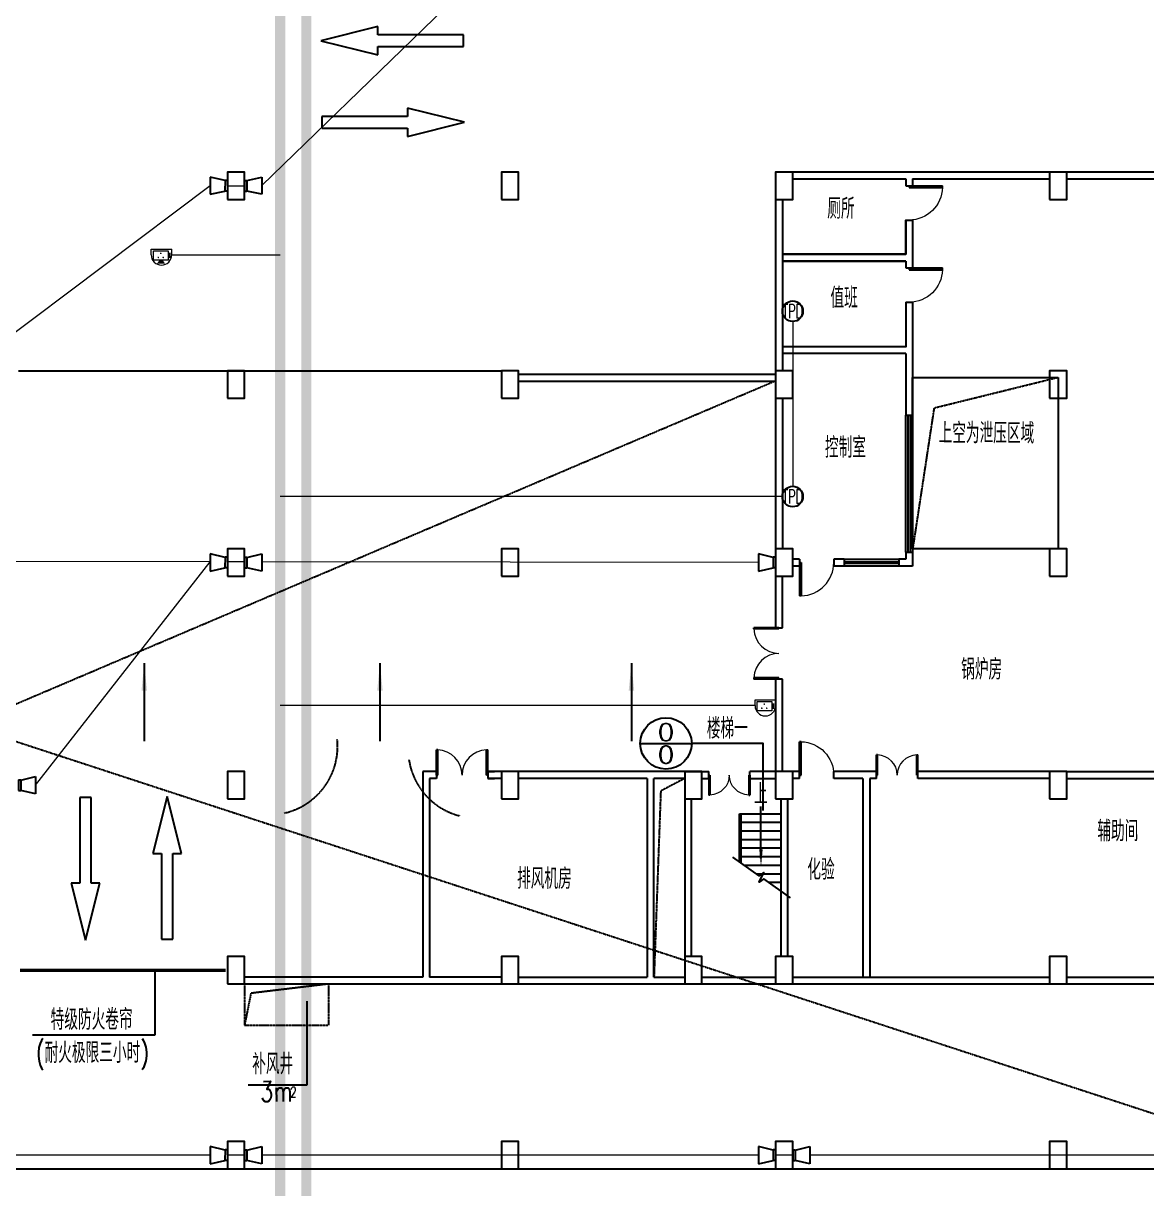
# Model space of a CAD drawing. Extents: x -781653 to 929899, y -295171 to 30012.
# Drawn here: x 216746 to 249536, y -207980 to -173964 of the extents above; entities that cross this region are included whole.
import ezdxf
from ezdxf.enums import TextEntityAlignment as Align

# ---------------------------------------------------------------- set-up
doc = ezdxf.new("R2010")
doc.units = 0
doc.header["$LTSCALE"] = 10
doc.header["$MEASUREMENT"] = 0
doc.linetypes.add('DASH', pattern=[0.35, 0.25, -0.1])
doc.linetypes.add('DASHED', pattern=[0.75, 0.5, -0.25])
doc.layers.get('0').update_dxf_attribs({"linetype": 'CONTINUOUS'})
for name, color, linetype in [('A-STAIRS', 9, 'CONTINUOUS'), ('COLUMN', 1, 'CONTINUOUS'), ('DIM_ELEV', 3, 'CONTINUOUS'), ('DIM_SYMB', 3, 'CONTINUOUS'), ('HT-TEXT', 7, 'CONTINUOUS'), ('RD-equip', 3, 'CONTINUOUS'), ('RD-text', 4, 'CONTINUOUS'), ('STAIR', 9, 'CONTINUOUS'), ('TEXT', 7, 'CONTINUOUS'), ('wall', 8, 'CONTINUOUS'), ('WINDOW', 4, 'CONTINUOUS'), ('索引', 24, 'CONTINUOUS'), ('结构墙', 1, 'CONTINUOUS'), ('行车方向', 4, 'CONTINUOUS'), ('行车线', 207, 'CONTINUOUS'), ('铺地', 30, 'CONTINUOUS')]:
    doc.layers.add(name, color=color, linetype=linetype)
doc.layers.add('RD-line', color=2, linetype='CONTINUOUS', lineweight=0)
doc.styles.add('_TEL_DIM', font='SIMPLEX', dxfattribs={"width": 0.8, "height": 3.5, "bigfont": 'HZTXT'})
doc.styles.add('COMP', font='complex', dxfattribs={"bigfont": 'hztxt'})
doc.styles.add('FS', font='tjromans.shx', dxfattribs={"width": 0.7, "bigfont": 'tjhztxt.shx'})
doc.styles.add('FS1', font='txt4', dxfattribs={"width": 0.8, "bigfont": 'fstxt'})
doc.styles.add('FS2', font='tjromans.shx', dxfattribs={"width": 0.8, "bigfont": 'tjhztxt.shx'})
doc.linetypes.add('BRA', pattern='A,2.8,-0.1,["B",_TEL_DIM,S=0.07,R=0,X=0,Y=-0.12],-0.25', length=3.15)
doc.linetypes.add('CCTV', pattern='A,2.8,-0.1,["V",_TEL_DIM,S=0.07,R=0,X=0,Y=-0.12],-0.25', length=3.15)
doc.linetypes.add('TD', pattern='A,2.8,-0.1,["C",_TEL_DIM,S=0.07,R=0,X=0,Y=-0.12],-0.25', length=3.15)

# ---------------------------------------------------------------- blocks, each defined once
blk = doc.blocks.new('$DorLib2D$00000002')
for p, q in [((-0.5, 0), (-0.5, 0.4875)), ((-0.475, 0.4875), (-0.5, 0.4875)), ((-0.475, 0), (-0.475, 0.4875)), ((0.475, 0), (0.475, 0.4875)), ((0.475, 0.4875), (0.5, 0.4875)), ((0.5, 0), (0.5, 0.4875)), ((-0.5, 0), (-0.475, 0)), ((0.5, 0), (0.475, 0))]:
    blk.add_line(p, q)
at = {"lineweight": 13}
for centre, start, end in [((-0.4875, 0), 0, 88.53072), ((0.4875, 0), 91.46928, 180)]:
    blk.add_arc(centre, 0.4875, start, end, dxfattribs=at)
blk = doc.blocks.new('A$C24C54C7C')
at = {"layer": 'DIM_SYMB', "linetype": 'ByBlock'}
blk.add_lwpolyline([(1681, 0), (903, 550), (766, 454), (902, 743), (765, 647), (0, 1188)], dxfattribs=at)
at = {"layer": 'STAIR', "linetype": 'ByBlock'}
for p, q in [((196, 2455), (1396, 2455)), ((196, 1049), (196, 2455)), ((246, 1014), (246, 2455)), ((196, 2205), (1396, 2205)), ((196, 1955), (1396, 1955)), ((196, 1705), (1396, 1705)), ((196, 1455), (1396, 1455)), ((196, 1205), (1396, 1205)), ((330, 955), (1396, 955)), ((683, 705), (1396, 705)), ((1037, 455), (1396, 455))]:
    blk.add_line(p, q, dxfattribs=at)
blk.add_lwpolyline([(821, 1155), (821, 2665)], dxfattribs=at)
blk.add_lwpolyline([(821, 895, 0, 100, 0), (821, 1415, 200, 200, 0)], format="xyseb", dxfattribs=at)
blk = doc.blocks.new('_ARROW')
blk.add_solid([(0, 0), (-1, 0.1), (-1, -0.1)])
blk = doc.blocks.new('A$C1C157CE4')
at = {"layer": '行车线', "linetype": 'DASH', "ltscale": 3000}
for points in [[(4167, 2967), (1667, 2967), (1667, 3217), (0, 2800), (1667, 2383), (1667, 2633), (4167, 2633)], [(2531, 833), (2531, 583), (31, 583), (31, 250), (2531, 250), (2531, 0), (4198, 417)]]:
    blk.add_lwpolyline(points, close=True, dxfattribs=at)
blk = doc.blocks.new('A$C0FE76EBE')
at = {"layer": 'COLUMN'}
for points in [[(-204487, 7047), (-203987, 7047), (-203987, 7847), (-204487, 7847)], [(-196487, 7047), (-195987, 7047), (-195987, 7847), (-196487, 7847)], [(-188487, 7047), (-187987, 7047), (-187987, 7847), (-188487, 7847)], [(-180487, 7047), (-179987, 7047), (-179987, 7847), (-180487, 7847)], [(-204487, 1247), (-203987, 1247), (-203987, 2047), (-204487, 2047)], [(-196487, 1247), (-195987, 1247), (-195987, 2047), (-196487, 2047)], [(-188487, 1247), (-187987, 1247), (-187987, 2047), (-188487, 2047)], [(-180487, 1247), (-179987, 1247), (-179987, 2047), (-180487, 2047)], [(-204487, -3953), (-203987, -3953), (-203987, -3153), (-204487, -3153)], [(-196487, -3953), (-195987, -3953), (-195987, -3153), (-196487, -3153)], [(-188487, -3953), (-187987, -3953), (-187987, -3153), (-188487, -3153)], [(-180487, -3953), (-179987, -3953), (-179987, -3153), (-180487, -3153)], [(-204487, -10453), (-203987, -10453), (-203987, -9653), (-204487, -9653)], [(-196487, -10453), (-195987, -10453), (-195987, -9653), (-196487, -9653)], [(-191137, -10453), (-190637, -10453), (-190637, -9653), (-191137, -9653)], [(-188487, -10453), (-187987, -10453), (-187987, -9653), (-188487, -9653)], [(-180487, -10453), (-179987, -10453), (-179987, -9653), (-180487, -9653)], [(-204487, -15853), (-203987, -15853), (-203987, -15053), (-204487, -15053)], [(-196487, -15853), (-195987, -15853), (-195987, -15053), (-196487, -15053)], [(-191137, -15853), (-190637, -15853), (-190637, -15053), (-191137, -15053)], [(-188487, -15853), (-187987, -15853), (-187987, -15053), (-188487, -15053)], [(-180487, -15853), (-179987, -15853), (-179987, -15053), (-180487, -15053)], [(-204487, -21253), (-203987, -21253), (-203987, -20453), (-204487, -20453)], [(-196487, -21253), (-195987, -21253), (-195987, -20453), (-196487, -20453)], [(-188487, -21253), (-187987, -21253), (-187987, -20453), (-188487, -20453)], [(-180487, -21253), (-179987, -21253), (-179987, -20453), (-180487, -20453)]]:
    blk.add_lwpolyline(points, close=True, dxfattribs=at)
blk = doc.blocks.new('_index')
blk.add_line((-0.5, 0), (0.5, 0))
blk.add_circle((0, 0), 0.5)
at = {"style": 'COMP'}
for tag, width, p, p2 in [('1', 2.333333, (-0.17, 0.05), (0.17, 0.05)), ('-', 1.166667, (-0.17, -0.39), (0.17, -0.39))]:
    blk.add_attdef(tag, text='', height=0.34, dxfattribs=dict(at, width=width)).set_placement(p, p2, align=Align.FIT)
blk = doc.blocks.new('$DorLib2D$00000001')
for p, q in [((0.45, 0.975), (0.5, 0.975)), ((0.45, 0), (0.45, 0.975)), ((0.5, 0), (0.5, 0.975)), ((0.5, 0), (0.45, 0))]:
    blk.add_line(p, q)
at = {"lineweight": 13}
blk.add_arc((0.475, 0), 0.975, 91.4693, 180, dxfattribs=at)
blk = doc.blocks.new('A$C39E649AF')
at = {"layer": 'TEXT', "style": 'FS2', "width": 0.7}
for s, height, p in [('m', 600, (179, 0)), ('2', 300, (481, 220))]:
    blk.add_text(s, height=height, rotation=0.1611, dxfattribs=at).set_placement(p, align=Align.BOTTOM_CENTER)
blk = doc.blocks.new('PCY07')
at = {"color": 0, "lineweight": -2}
for p, q in [((-321, 0), (-321, 182)), ((-321, 182), (321, 182)), ((-249, -161), (-249, 129)), ((-249, 129), (205, 129)), ((205, 129), (205, -161)), ((321, 0), (321, 182)), ((205, -161), (-249, -161))]:
    blk.add_line(p, q, dxfattribs=at)
at = {"color": 0, "lineweight": -2, "const_width": 25}
for points in [[(-34, 48, 1), (-9, 48, 1)], [(-111, -81, 1), (-86, -81, 1)], [(67, -81, -1), (42, -81, -1)]]:
    blk.add_lwpolyline(points, format="xyb", close=True, dxfattribs=at)
at = {"color": 0, "lineweight": -2, "const_width": 80}
blk.add_lwpolyline([(245, 69), (245, -100)], dxfattribs=at)
at = {"color": 0, "lineweight": -2}
blk.add_lwpolyline([(-12, -162, 100, 250, 0), (-12, -272, 250, 250, 0)], format="xyseb", dxfattribs=at)
blk.add_arc((0, 0), 321, 180, 0, dxfattribs=at)
blk = doc.blocks.new('adasdasdasd')
at = {"layer": 'RD-equip'}
for p, q in [((-151, 430), (-251, 0)), ((-154, 500), (-154, 430)), ((-154, 500), (159, 500)), ((-154, 430), (159, 430)), ((251, 0), (158, 430)), ((159, 500), (159, 430)), ((-251, 0), (251, 0))]:
    blk.add_line(p, q, dxfattribs=at)
blk = doc.blocks.new('PCY06')
at = {"color": 0, "lineweight": -2}
for p, q in [((-321, 0), (-321, 182)), ((-321, 182), (321, 182)), ((-249, -161), (-249, 129)), ((-249, 129), (205, 129)), ((205, 129), (205, -161)), ((321, 0), (321, 182)), ((205, -161), (-249, -161))]:
    blk.add_line(p, q, dxfattribs=at)
at = {"color": 0, "lineweight": -2, "const_width": 25}
for points in [[(-44, 48, 1), (-19, 48, 1)], [(-121, -81, 1), (-96, -81, 1)], [(57, -81, -1), (32, -81, -1)]]:
    blk.add_lwpolyline(points, format="xyb", close=True, dxfattribs=at)
at = {"color": 0, "lineweight": -2, "const_width": 80}
blk.add_lwpolyline([(245, 69), (245, -100)], dxfattribs=at)
at = {"color": 0, "lineweight": -2}
blk.add_arc((0, 0), 321, 180, 0, dxfattribs=at)
blk = doc.blocks.new('TPD')
at = {"layer": 'RD-equip'}
blk.add_circle((0, 0), 200, dxfattribs=at)
at = {"layer": 'RD-text', "style": 'FS1', "width": 0.8}
blk.add_attdef('CP', text='', height=350, dxfattribs=at).set_placement((0, 0), align=Align.MIDDLE)

msp = doc.modelspace()

# ---------------------------------------------------------------- linework, layer by layer
at = {"layer": 'A-STAIRS', "linetype": 'DASH', "ltscale": 5}
for p, q in [((238703.8, -184405.1), (184653.8, -207405.1)), ((254653.8, -207405.1), (184653.8, -184506.4))]:
    msp.add_line(p, q, dxfattribs=at)
at = {"layer": 'A-STAIRS', "linetype": 'DASH'}
for p, q in [((223203.8, -202005.1), (223203.8, -203205.1)), ((225653.8, -202005.1), (225653.8, -203205.1)), ((223203.8, -203205.1), (225653.8, -203205.1))]:
    msp.add_line(p, q, dxfattribs=at)
at = {"layer": 'A-STAIRS', "linetype": 'DASH', "ltscale": 5}
msp.add_lwpolyline([(242703.8, -184305.1), (246953.8, -184305.1), (246953.8, -189305.1), (242703.8, -189305.1)], close=True, dxfattribs=at)
msp.add_lwpolyline([(246953.8, -184305.1), (243328.3, -185200.7), (242703.8, -189305.1)], dxfattribs=at)
at = {"layer": 'A-STAIRS', "linetype": 'DASH'}
msp.add_lwpolyline([(225653.8, -202005.1), (223389.4, -202277), (223203.8, -203205.1)], dxfattribs=at)
at = {"layer": 'DIM_ELEV', "linetype": 'ByBlock'}
for points in [[(220275.9, -192642), (220275.9, -194921.6)], [(227156.2, -192642), (227156.2, -194921.6)], [(234497.1, -192642), (234497.1, -194921.6)]]:
    msp.add_lwpolyline(points, dxfattribs=at)
at = {"layer": 'HT-TEXT'}
for p, q in [((220599.4, -203493.9, 0), (220599.4, -201605.1, 0)), ((217014.8, -203493.9, 0), (220599.4, -203493.9, 0))]:
    msp.add_line(p, q, dxfattribs=at)
at = {"layer": 'RD-line', "linetype": 'BRA', "ltscale": 0.8}
for p, q in [((223704, -178702), (230203.5, -172402)), ((207818.9, -189501.2), (222203.5, -178702)), ((222203.5, -189679.7), (209103.9, -189661.5)), ((217104, -196202), (222203.5, -189679.7)), ((223203.7, -189681.1), (222703.8, -189680.4)), ((238203.5, -189702), (223704, -189681.8)), ((222203.5, -207005.1), (209104, -207005.1)), ((223203.8, -207005.1), (222703.8, -207005.1)), ((238203.5, -207005.1), (223704, -207005.1)), ((239203.8, -207005.1), (238703.8, -207005.1)), ((254203.5, -207005.1), (239704, -207005.1))]:
    msp.add_line(p, q, dxfattribs=at)
at = {"layer": 'RD-line'}
msp.add_line((222703.8, -178705.1), (223203.8, -178704.5), dxfattribs=at)
at = {"layer": 'RD-line', "linetype": 'CCTV', "ltscale": 0.8}
for p, q in [((221078.5, -180722.4), (224246.3, -180722.4)), ((238103.9, -193880), (224246.3, -193880))]:
    msp.add_line(p, q, dxfattribs=at)
at = {"layer": 'RD-line', "linetype": 'TD', "ltscale": 0.8}
for p, q in [((239203.8, -182667), (239203.8, -187477.6)), ((238903.8, -187777.6), (224246.3, -187777.6))]:
    msp.add_line(p, q, dxfattribs=at)
at = {"layer": 'RD-line', "linetype": 'DASHED', "const_width": 300}
msp.add_lwpolyline([(225007.6, -210176.1), (225007.6, -138821.7)], dxfattribs=at)
at = {"layer": 'RD-line', "const_width": 300}
msp.add_lwpolyline([(224246.3, -210757.7), (224246.3, -139403.3)], dxfattribs=at)
at = {"layer": 'STAIR'}
for p, q in [((216603.8, -184105.1), (230703.8, -184105.1)), ((184653.8, -207405.1), (255853.8, -207405.1))]:
    msp.add_line(p, q, dxfattribs=at)
at = {"layer": 'STAIR', "linetype": 'DASH'}
msp.add_lwpolyline([(236053.8, -196005.1), (235351.7, -196372), (235153.8, -201805.1)], dxfattribs=at)
at = {"layer": 'TEXT'}
for p, q in [((225031.2, -204949.1), (225031.2, -202506.2)), ((223312.7, -204949.1), (225031.2, -204949.1))]:
    msp.add_line(p, q, dxfattribs=at)
at = {"layer": 'wall', "linetype": 'ByBlock'}
for p, q in [((252953.8, -178305.1), (239203.8, -178305.1)), ((239203.8, -178505.1), (242503.8, -178505.1)), ((242703.8, -178505.1), (246703.8, -178505.1)), ((247203.8, -178505.1), (252953.8, -178505.1)), ((238703.8, -179105.1), (238703.8, -184105.1)), ((238903.8, -179105.1), (238903.8, -184105.1)), ((238703.8, -184905.1), (238703.8, -191605.4)), ((238903.8, -184905.1), (238903.8, -189305.1)), ((238903.8, -191605.4), (238903.8, -190105.1)), ((238703.8, -191605.4), (238903.8, -191605.4)), ((238903.8, -193105.4), (238703.8, -193105.4)), ((238703.8, -193105.4), (238703.8, -195805.1)), ((238903.8, -195805.1), (238903.8, -193105.4)), ((228803.8, -195805.1), (228803.8, -196005.1)), ((230303.8, -195805.1), (230303.8, -196005.1)), ((230303.8, -195805.1), (230503.8, -195805.1)), ((236053.8, -195805.1), (236753.8, -195805.1)), ((236753.8, -196005.1), (236753.8, -195805.1)), ((237953.8, -196005.1), (237953.8, -195805.1)), ((238703.8, -195805.1), (237953.8, -195805.1)), ((241653.8, -196005.1), (241653.8, -195805.1)), ((242853.8, -196005.1), (242853.8, -195805.1)), ((230303.8, -196005.1), (230503.8, -196005.1)), ((234953.8, -196005.1), (234953.8, -201805.1)), ((235153.8, -201805.1), (235153.8, -196005.1)), ((236053.8, -196005.1), (236053.8, -201805.1)), ((236553.8, -196005.1), (236753.8, -196005.1)), ((237953.8, -196005.1), (238703.8, -196005.1)), ((241253.8, -196005.1), (241253.8, -201805.1)), ((241453.8, -196005.1), (241453.8, -201805.1)), ((236253.8, -201205.1), (236253.8, -196605.1)), ((238853.8, -196605.1), (238853.8, -201205.1)), ((239053.8, -196605.1), (239053.8, -201205.1)), ((228403.8, -201805.1), (223203.8, -201805.1)), ((223203.8, -202005.1), (254653.8, -202005.1)), ((230703.8, -201805.1), (228603.8, -201805.1)), ((231203.8, -201805.1), (234953.8, -201805.1)), ((235153.8, -201805.1), (236053.8, -201805.1)), ((236553.8, -201805.1), (238703.8, -201805.1)), ((239203.8, -201805.1), (246703.8, -201805.1)), ((247203.8, -201805.1), (254653.8, -201805.1))]:
    msp.add_line(p, q, dxfattribs=at)
at = {"layer": 'wall'}
for p, q in [((242503.8, -178505.1), (242503.8, -178705.1)), ((242703.8, -178505.1), (242703.8, -178705.1)), ((242503.8, -178705.1), (242703.8, -178705.1)), ((242503.8, -179705.1), (242703.8, -179705.1)), ((242703.8, -179705.1), (242703.8, -181105.1)), ((242503.8, -181105.1), (242703.8, -181105.1)), ((242503.8, -182105.1), (242703.8, -182105.1)), ((242703.8, -182105.1), (242703.8, -185405.1)), ((242503.8, -183605.1), (238903.8, -183605.1)), ((242503.8, -183605.1), (242503.8, -185405.1)), ((231203.8, -184205.1), (238703.8, -184205.1)), ((231203.8, -184405.1), (238703.8, -184405.1)), ((242503.8, -185405.1), (242703.8, -185405.1)), ((242503.8, -189405.1), (242703.8, -189405.1)), ((242503.8, -189405.1), (242503.8, -189605.1)), ((242703.8, -189405.1), (242703.8, -189805.1)), ((239403.8, -189605.1), (239203.8, -189605.1)), ((239403.8, -189805.1), (239203.8, -189805.1)), ((239403.8, -189605.1), (239403.8, -189805.1)), ((240403.8, -189605.1), (240403.8, -189805.1)), ((240703.8, -189605.1), (240403.8, -189605.1)), ((240703.8, -189805.1), (240403.8, -189805.1)), ((240703.8, -189605.1), (240703.8, -189805.1)), ((242303.8, -189605.1), (242303.8, -189805.1)), ((242503.8, -189605.1), (242303.8, -189605.1)), ((242703.8, -189805.1), (242303.8, -189805.1)), ((228403.8, -195805.1), (228403.8, -201805.1)), ((228803.8, -195805.1), (228403.8, -195805.1)), ((236053.8, -195805.1), (230303.8, -195805.1)), ((239403.8, -195805.1), (239203.8, -195805.1)), ((239403.8, -196005.1), (239403.8, -195805.1)), ((241653.8, -195805.1), (240403.8, -195805.1)), ((240403.8, -196005.1), (240403.8, -195805.1)), ((246703.8, -195805.1), (242853.8, -195805.1)), ((247203.8, -195805.1), (253253.8, -195805.1)), ((228603.8, -196005.1), (228603.8, -201805.1)), ((228803.8, -196005.1), (228603.8, -196005.1)), ((230703.8, -196005.1), (230303.8, -196005.1)), ((234953.8, -196005.1), (231203.8, -196005.1)), ((236053.8, -196005.1), (235153.8, -196005.1)), ((239403.8, -196005.1), (239203.8, -196005.1)), ((241253.8, -196005.1), (240403.8, -196005.1)), ((241653.8, -196005.1), (241453.8, -196005.1)), ((246703.8, -196005.1), (242853.8, -196005.1)), ((247203.8, -196005.1), (253253.8, -196005.1))]:
    msp.add_line(p, q, dxfattribs=at)
for points in [[(242503.8, -180705.1), (238903.8, -180705.1), (238903.8, -180705.1), (242503.8, -180705.1), (242503.8, -179705.1)], [(242503.8, -180905.1), (238903.8, -180905.1), (238903.8, -180905.1), (242503.8, -180905.1)]]:
    msp.add_lwpolyline(points, close=True, dxfattribs=at)
for points in [[(242503.8, -180905.1), (242503.8, -181105.1)], [(242503.8, -182105.1), (242503.8, -183405.1), (238903.8, -183405.1)]]:
    msp.add_lwpolyline(points, dxfattribs=at)
at = {"layer": 'WINDOW', "linetype": 'ByBlock'}
for p, q in [((242503.8, -189405.1), (242503.8, -185405.1)), ((242578.8, -189405.1), (242578.8, -185405.1)), ((242628.8, -185405.1), (242628.8, -189405.1)), ((242703.8, -185405.1), (242703.8, -189405.1)), ((240703.8, -189605.1), (242303.8, -189605.1)), ((240703.8, -189680.1), (242303.8, -189680.1)), ((242303.8, -189730.1), (240703.8, -189730.1)), ((242303.8, -189805.1), (240703.8, -189805.1))]:
    msp.add_line(p, q, dxfattribs=at)
at = {"layer": 'WINDOW', "linetype": 'DASH', "ltscale": 2, "const_width": 100}
msp.add_lwpolyline([(216653.8, -201605.1), (222653.8, -201605.1)], dxfattribs=at)
at = {"layer": '索引'}
msp.add_lwpolyline([(238345.7, -196941.3), (238345.7, -194982.9), (236255.1, -194982.9), (236255.1, -194982.9)], dxfattribs=at)
at = {"layer": '铺地', "linetype": 'DASH', "ltscale": 10}
for centre, major_axis, start_param, end_param in [((223921.1, -195065.9), (-1414.2, 1414.2), 2.5814267, 4.0272479), ((229979.2, -195159), (1414.2, 1414.2), 2.5088932, 3.6710325)]:
    msp.add_ellipse(centre, major_axis=major_axis, ratio=1, start_param=start_param, end_param=end_param, dxfattribs=at)

# ---------------------------------------------------------------- block references
at = {"layer": 'A-STAIRS', "linetype": 'ByBlock'}
msp.add_blockref('A$C24C54C7C', (237457.3, -199490.3), dxfattribs=at)
at = {"layer": 'DIM_ELEV', "linetype": 'ByBlock', "xscale": -800, "yscale": 799.9999999998568, "zscale": 799.9999999999998, "rotation": 270.0000001267329}
for p in [(220275.9, -192642), (227156.2, -192642), (234497.1, -192642)]:
    msp.add_blockref('_ARROW', p, dxfattribs=at)
at = {"layer": 'RD-equip', "rotation": 269.9204302749589}
for p in [(222203.5, -178702), (222203.5, -189702), (238203.5, -189702), (222203.5, -207002), (238203.5, -207002)]:
    msp.add_blockref('adasdasdasd', p, dxfattribs=at)
at = {"layer": 'RD-equip', "xscale": -1, "rotation": 90.0795697250411}
for p in [(223704, -178702), (223704, -189702), (217104, -196202), (223704, -207002), (239704, -207002)]:
    msp.add_blockref('adasdasdasd', p, dxfattribs=at)
at = {"layer": 'RD-equip', "color": 3, "lineweight": 0}
for name, p, xscale, yscale, zscale in [('PCY07', (220778.8, -180722.4), 0.9345000046305358, 0.934500004601432, 0.9345000046725), ('PCY06', (238403.9, -193880), 0.935550004709512, 0.9355500046804082, 0.9355500046777502)]:
    msp.add_blockref(name, p, dxfattribs=dict(at, xscale=xscale, yscale=yscale, zscale=zscale))
at = {"layer": 'RD-equip'}
ref = msp.add_blockref('TPD', (239203.8, -182367), dxfattribs=dict(at, xscale=1.5, yscale=1.5, zscale=1.5))
ref.add_attrib('CP', 'TPD', dxfattribs={"layer": 'RD-text', "height": 405, "style": 'FS1', "width": 0.6}).set_placement((239203.8, -182367), align=Align.MIDDLE)
ref = msp.add_blockref('TPD', (239203.8, -187777.6), dxfattribs=dict(at, xscale=1.5, yscale=1.5, zscale=1.5))
ref.add_attrib('CP', 'TPD', dxfattribs={"layer": 'RD-text', "height": 405, "style": 'FS1', "width": 0.6}).set_placement((239203.8, -187777.6), align=Align.MIDDLE)
at = {"layer": 'TEXT'}
msp.add_blockref('A$C39E649AF', (224151.4, -205619), dxfattribs=at)
at = {"layer": 'WINDOW', "linetype": 'ByBlock'}
for name, p, xscale, yscale, zscale, rotation in [('$DorLib2D$00000001', (242600.3, -179205.1), -1000, 1000, -1000, 269.9999999999817), ('$DorLib2D$00000001', (242600.3, -181605.1), -1000, 1000, -1000, 269.9999999999817), ('$DorLib2D$00000001', (239903.8, -189701.7), 1000, 1000, -1000, 180.0000000000155), ('$DorLib2D$00000002', (238803.8, -192355.4), 1500, 1500, 1500, 89.9999999999972), ('$DorLib2D$00000001', (239903.8, -195908.6), -1000, 1000, -1000, 359.9999999999901), ('$DorLib2D$00000002', (242253.8, -195905.1), 1200, 1200, 1200, 1.598721155460225e-12), ('$DorLib2D$00000002', (237353.8, -195905.1), -1200, 1200, 1200, 179.9999999999984)]:
    msp.add_blockref(name, p, dxfattribs=dict(at, xscale=xscale, yscale=yscale, zscale=zscale, rotation=rotation))
at = {"layer": 'WINDOW', "linetype": 'ByBlock', "xscale": 1500, "yscale": 1500, "zscale": 1500}
msp.add_blockref('$DorLib2D$00000002', (229553.8, -195905.1), dxfattribs=at)
at = {"layer": '索引', "ltscale": 2}
ref = msp.add_blockref('_index', (235505.1, -194982.9), dxfattribs=dict(at, xscale=1500, yscale=1500, zscale=1500, rotation=2.368081988083661e-11))
ref.add_attrib('1', '0', dxfattribs={"layer": '0', "height": 510, "style": 'COMP', "width": 1.5}).set_placement((235250.1, -194907.9), (235760.1, -194907.9), align=Align.FIT)
ref.add_attrib('-', '0', dxfattribs={"layer": '0', "height": 510, "style": 'COMP', "width": 1.5}).set_placement((235250.1, -195567.9), (235760.1, -195567.9), align=Align.FIT)
at = {"layer": '结构墙'}
msp.add_blockref('A$C0FE76EBE', (427190.6, -186151.8), dxfattribs=at)
at = {"layer": '行车方向'}
for p, rotation in [((229627.7, -174053.8), 180), ((221360.4, -200727.9, 0), 90)]:
    msp.add_blockref('A$C1C157CE4', p, dxfattribs=dict(at, rotation=rotation))

# ---------------------------------------------------------------- texts
at = {"layer": 'TEXT', "style": 'FS2', "width": 0.7}
for s, p in [('厕所', (240613.1, -179851.1)), ('值班', (240705.3, -182457.2)), ('控制室', (240744.8, -186825.7)), ('辅助间', (248695.7, -198020.6)), ('化验', (240031.5, -199144.4)), ('补风井', (224028.3, -204819.9)), ('3', (223853.5, -205626.6))]:
    msp.add_text(s, height=600, rotation=0.16112, dxfattribs=at).set_placement(p, align=Align.BOTTOM_CENTER)
for s, rotation, p in [('上空为泄压区域', 359.83888, (243460.5, -186223.9)), ('锅炉房', 359.83888, (244120.6, -193118.1)), ('上', 0.16112, (238074.3, -196760.6)), ('排风机房', 359.83888, (231158.1, -199226.8)), ('(耐火极限三小时)', 0.16112, (217115.3, -204315.3))]:
    msp.add_text(s, height=600, rotation=rotation, dxfattribs=at).set_placement(p)
msp.add_text('特级防火卷帘', height=600, rotation=0.16112, dxfattribs=at).set_placement((218740.9, -203342.1, 0), align=Align.CENTER)
at = {"layer": '索引', "linetype": 'DASH', "ltscale": 2, "style": 'FS', "width": 0.7}
msp.add_text('楼梯一', height=600, rotation=0.16112, dxfattribs=at).set_placement((237296.1, -194843.7), align=Align.CENTER)

doc.saveas('drawing.dxf')
